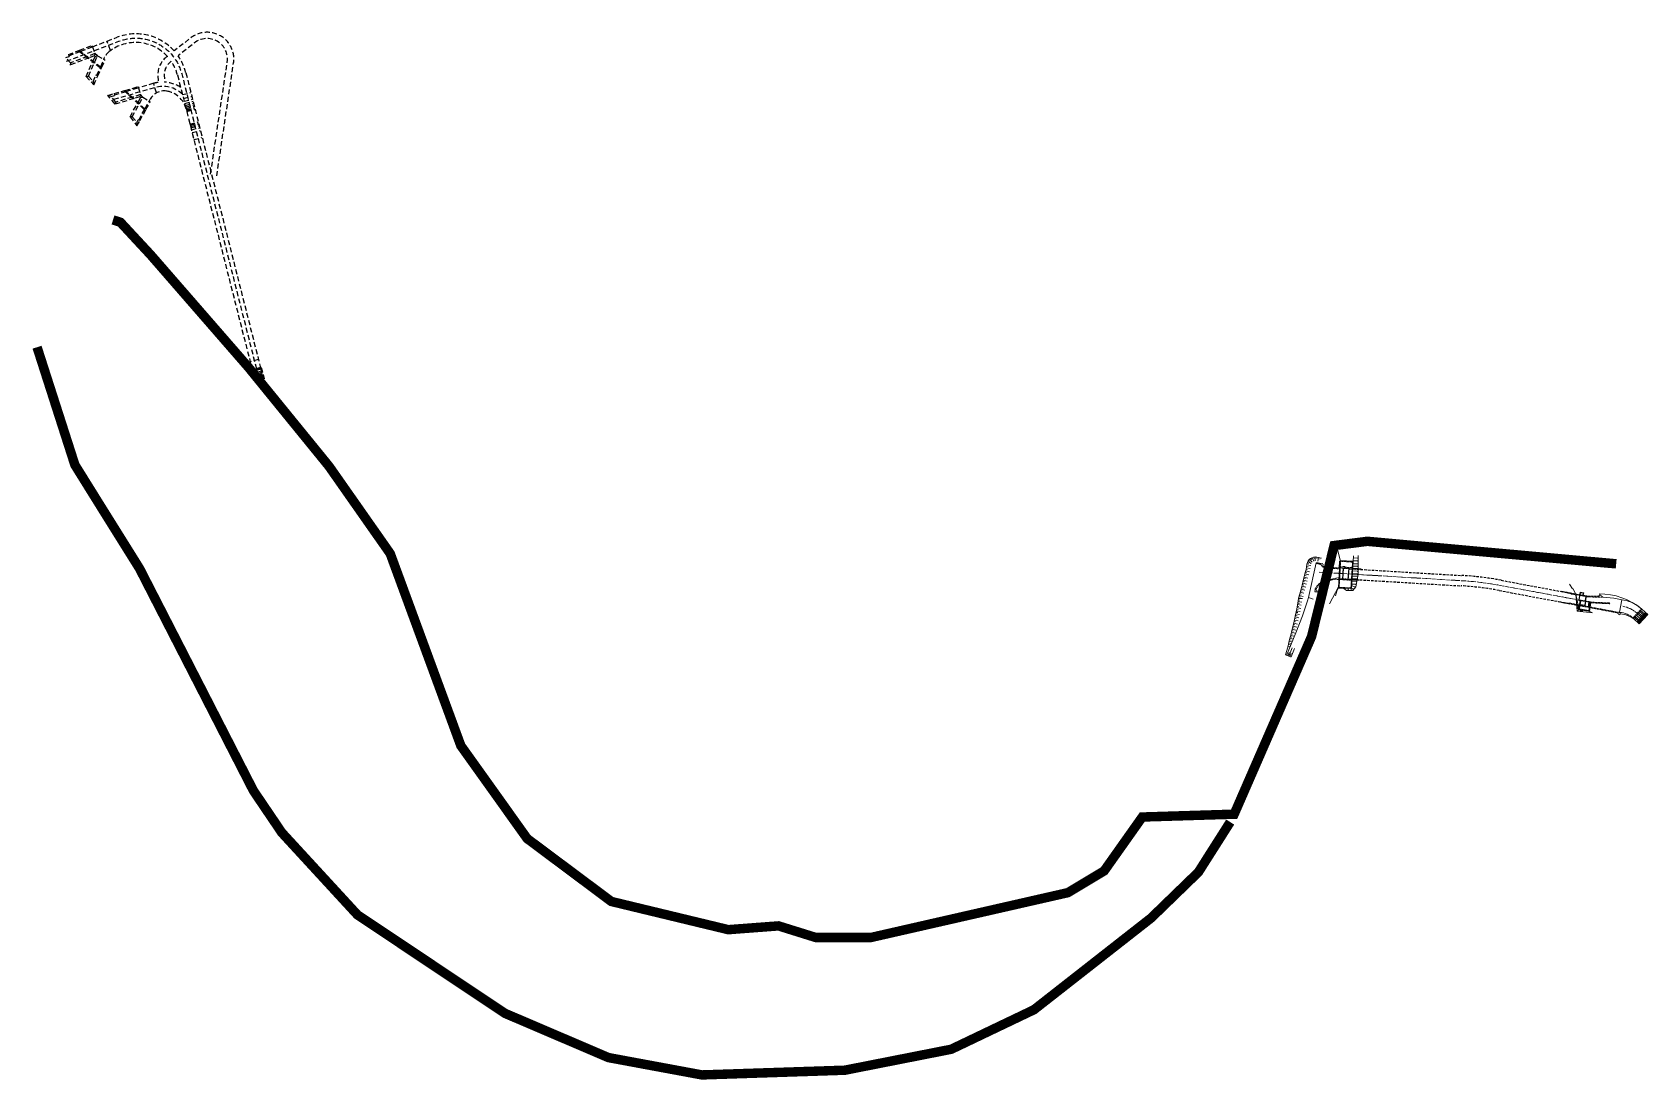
# Model space of a CAD drawing. Header units: millimetres. Extents: x 62368 to 63393, y 108076 to 108740.
import ezdxf

# ---------------------------------------------------------------- set-up
doc = ezdxf.new("R2010")
doc.units = ezdxf.units.MM
for name, pattern in [('ACAD_ISO04W100', [30, 24, -3, 0, -3]), ('NASCOSTA', [9.525, 6.35, -3.175]), ('NASCOSTA2', [4.7625, 3.175, -1.5875])]:
    doc.linetypes.add(name, pattern=pattern)
doc.layers.add('0_Col__Black_0.35', color=1, linetype='Continuous', lineweight=35)
for name, color, linetype in [('Assi', 6, 'ACAD_ISO04W100'), ('AUDIT_D_110509143130-0', 7, 'Continuous'), ('LIN010CO', 50, 'Continuous'), ('LIN010TR', 50, 'NASCOSTA'), ('LIN035CO', 1, 'Continuous'), ('LIN050CO', 3, 'Continuous'), ('LINCOLO-ROSSO-025', 10, 'Continuous'), ('LINCOLO-ROSSO-050', 20, 'Continuous'), ('pendenze', 2, 'Continuous')]:
    doc.layers.add(name, color=color, linetype=linetype)
doc.linetypes.add('ROCCIA', pattern='A,0.25,[130,BERETTA.shx,S=0.1,R=0,X=0,Y=0],-0.2,0.25', length=0.7)

# ---------------------------------------------------------------- blocks, each defined once
blk = doc.blocks.new('TR')
at = {"layer": 'LINCOLO-ROSSO-025', "lineweight": 0}
blk.add_line((0, 0), (-3.2, 1.2), dxfattribs=at)
blk.add_lwpolyline([(-3.2, 1.2), (-1.8, 6.1), (-0.6, 11), (0.3, 14.5), (0.6, 15.8), (1.8, 20.7), (3, 25.6), (3, 25.7), (3.9, 30.4), (4.8, 35.3), (4.8, 35.6), (5, 37.3), (5.8, 39.9), (7.2, 44.7), (7.4, 45.5), (8.3, 49.3), (9.5, 54.1), (9.8, 55.4), (10.4, 58.7), (10.4, 58.9, -0.414151), (16.7, 63.3), (19.7, 62.7)], format="xyb", dxfattribs=at)
for points in [[(12.1, 61.9), (13.8, 60.1)], [(12.9, 62.5), (13.4, 61.7)], [(13.8, 63), (14.7, 60.7)], [(14.7, 63.3), (14.9, 62.3)], [(15.7, 63.4), (15.7, 60.9)], [(17.7, 63.1), (17.3, 60.6)], [(18.7, 62.9), (18.5, 61.9)], [(9.8, 55.5), (10.8, 55.3)], [(10, 56.5), (12.4, 56)], [(10.1, 57.5), (11.1, 57.3)], [(10.3, 58.4), (12.8, 58)], [(10.5, 59.4), (11.5, 59.1)], [(10.9, 60.4), (13.1, 59.2)], [(11.4, 61.2), (12.2, 60.6)], [(6.9, 43.8), (7.9, 43.6)], [(7.2, 44.8), (9.6, 44.1)], [(-0.4, 11.7), (1.3, 11.3)], [(-0.2, 12.7), (0.8, 12.4)], [(0.1, 13.6), (2.1, 13.2)], [(0.3, 14.6), (1.3, 14.4)], [(0.5, 15.6), (2.8, 15)]]:
    blk.add_lwpolyline(points, dxfattribs=at)
at = {"layer": 'LINCOLO-ROSSO-025', "lineweight": 0, "elevation": 543.4}
for points in [[(16.7, 63.3), (16.6, 62.3)], [(8.8, 51.6), (9.8, 51.4)], [(9.1, 52.6), (11.5, 52)], [(9.3, 53.5), (10.3, 53.3)], [(9.5, 54.5), (12, 53.9)], [(6.4, 41.9), (7.3, 41.6)], [(6.6, 42.9), (9, 42.2)], [(7.5, 45.8), (8.4, 45.5)], [(7.7, 46.7), (10.1, 46.2)], [(7.9, 47.7), (8.9, 47.5)], [(8.1, 48.7), (10.6, 48.1)], [(8.4, 49.7), (9.4, 49.4)], [(8.6, 50.6), (11, 50)], [(4, 31.2), (6.5, 30.7)], [(4.2, 32.2), (5.2, 32)], [(4.4, 33.2), (6.8, 32.7)], [(4.6, 34.1), (5.6, 34)], [(4.8, 35.1), (7.2, 34.7)], [(4.9, 36.1), (5.9, 36)], [(5, 37.1), (7.5, 36.9)], [(5.3, 38.1), (6.2, 37.8)], [(5.5, 39), (7.9, 38.3)], [(5.8, 40), (6.8, 39.7)], [(6.1, 41), (8.5, 40.3)], [(2, 21.4), (4.4, 20.8)], [(2.2, 22.4), (3.2, 22.2)], [(2.4, 23.3), (4.9, 22.8)], [(2.7, 24.3), (3.6, 24.1)], [(2.9, 25.3), (5.3, 24.7)], [(3.1, 26.3), (4.1, 26.1)], [(3.3, 27.3), (5.7, 26.8)], [(3.5, 28.2), (4.5, 28.1)], [(3.7, 29.2), (6.1, 28.8)], [(3.8, 30.2), (4.8, 30)], [(-0.6, 10.7), (0.3, 10.5)], [(0.8, 16.6), (1.7, 16.3)], [(1, 17.5), (3.4, 16.9)], [(1.2, 18.5), (2.2, 18.2)], [(1.5, 19.5), (3.9, 18.9)], [(1.7, 20.4), (2.7, 20.2)], [(-1.6, 6.8), (-0.6, 6.6)], [(-1.3, 7.8), (-0.2, 7.5)], [(-1.1, 8.8), (-0.1, 8.5)], [(-0.9, 9.8), (0.6, 9.4)]]:
    blk.add_lwpolyline(points, dxfattribs=at)

msp = doc.modelspace()

# ---------------------------------------------------------------- linework, layer by layer
at = {"color": 30, "true_color": 0xf26722, "const_width": 6}
for points in [[(62419.7, 108621.4), (62424.4, 108619.9), (62443.6, 108599.2), (62505.6, 108527.9), (62556.7, 108465.1), (62595.6, 108409.6), (62640.4, 108287.7), (62682.5, 108228.7), (62735.9, 108188.8), (62810.1, 108170.9), (62842, 108173.3), (62865.7, 108165.9), (62900.5, 108165.9), (63025.6, 108194.4), (63048.6, 108208.2), (63072.8, 108242.4), (63131.1, 108244.2), (63180.2, 108356.9), (63194.5, 108414.7), (63215.6, 108417.4), (63373.5, 108403.1)], [(63128.6, 108239.2), (63108.4, 108207.4), (63078.4, 108178.3), (63004.1, 108120.1), (62951.6, 108095), (62884.1, 108081.7), (62793.4, 108078.7), (62734.1, 108089.7), (62668.4, 108117.8), (62574.8, 108180.3), (62526.8, 108232.5), (62508.8, 108259.1), (62477.1, 108321), (62436.6, 108400), (62410, 108442.6), (62395.5, 108465.9), (62371.5, 108540.6)]]:
    msp.add_lwpolyline(points, dxfattribs=at)
at = {"layer": '0_Col__Black_0.35'}
msp.add_line((63183.2, 108403.8), (63186.2, 108403.2), dxfattribs=at)
at = {"layer": '0_Col__Black_0.35', "linetype": 'Continuous', "lineweight": 0, "flags": 128}
msp.add_lwpolyline([(63348.8, 108377.3), (63348.1, 108377.4)], dxfattribs=at)
at = {"layer": 'Assi', "color": 10, "lineweight": 0, "ltscale": 0.1}
for p, q in [((63185, 108397.8), (63216.9, 108395.9)), ((63203.9, 108396.7), (63275.3, 108392.4)), ((63299.9, 108389.4), (63344.7, 108381.1)), ((63344.6, 108381.1), (63337.7, 108382.4)), ((63344.6, 108381.1), (63358.4, 108378.5)), ((63358.4, 108378.5), (63369.2, 108378)), ((63387.1, 108371.4), (63390.8, 108368))]:
    msp.add_line(p, q, dxfattribs=at)
for centre, radius, start, end in [((63263.3, 108192.8), 200, 79.4608, 86.5664), ((63374.2, 108357.5), 19, 47.1488, 79.4608)]:
    msp.add_arc(centre, radius, start, end, dxfattribs=at)
at = {"layer": 'AUDIT_D_110509143130-0', "linetype": 'ROCCIA', "lineweight": 0}
for p, q in [((63195.5, 108382.7), (63196.2, 108385.7)), ((63343.9, 108390.1), (63345.7, 108387.2)), ((63345.7, 108387.2), (63346.1, 108387.4)), ((63346.1, 108387.4), (63347.8, 108383.9)), ((63347.8, 108383.9), (63349.7, 108374.7)), ((63347.8, 108383.9), (63348.8, 108373.1)), ((63348.8, 108373.1), (63358.5, 108372.1)), ((63356.3, 108373), (63358.5, 108372.1))]:
    msp.add_line(p, q, dxfattribs=at)
msp.add_lwpolyline([(63196.2, 108385.7), (63197.4, 108387.9), (63205.6, 108387.4), (63206.8, 108408.1)], dxfattribs=at)
at = {"layer": 'LIN010CO', "color": 10, "lineweight": 0}
for p, q in [((63348.5, 108376.4), (63349.3, 108376.6)), ((63348.5, 108376.1), (63349, 108376.2)), ((63348.5, 108375.8), (63349.4, 108376)), ((63348.5, 108375.8), (63349.4, 108376)), ((63348.5, 108375.8), (63349.4, 108376)), ((63348.5, 108375.5), (63349.2, 108375.6)), ((63348.6, 108375.2), (63349.6, 108375.4)), ((63348.6, 108374.9), (63349.3, 108375)), ((63348.6, 108374.6), (63349.7, 108374.8)), ((63375.6, 108372.5), (63377.1, 108380.3)), ((63349.7, 108374), (63348.8, 108373.1)), ((63350.4, 108372.9), (63350.6, 108373.9)), ((63350.7, 108372.9), (63350.9, 108373.7)), ((63351, 108372.8), (63351.2, 108373.8)), ((63351.3, 108372.8), (63351.5, 108373.6)), ((63351.6, 108372.8), (63351.8, 108373.6)), ((63351.9, 108372.8), (63352, 108373.4)), ((63352.2, 108372.7), (63352.4, 108373.5)), ((63384.4, 108369.5), (63388.7, 108365.8)), ((63385, 108370.2), (63389.4, 108366.5)), ((63385.7, 108371), (63390.1, 108367.2)), ((63386.8, 108366.8), (63388.3, 108365.4)), ((63387.1, 108372.5), (63391.5, 108368.8)), ((63387.4, 108367.5), (63389, 108366.2)), ((63387.8, 108373.2), (63392.1, 108369.5)), ((63388.1, 108368.3), (63389.7, 108366.9)), ((63388.5, 108373.9), (63392.8, 108370.2)), ((63388.7, 108369), (63390.4, 108367.6)), ((63389.5, 108369.8), (63391.1, 108368.4)), ((63390.2, 108370.5), (63391.8, 108369.2)), ((63390.9, 108371.3), (63392.5, 108369.9)), ((63391.5, 108372), (63393.2, 108370.6))]:
    msp.add_line(p, q, dxfattribs=at)
at = {"layer": 'LIN010CO', "color": 10, "lineweight": 0, "flags": 128}
for points in [[(63206.7, 108405.1), (63209.3, 108405)], [(63206.8, 108406.9), (63209.3, 108406.8)], [(63209.7, 108407), (63209.3, 108406.8), (63209.7, 108406.4)], [(63209.7, 108405.2), (63209.3, 108405), (63209.7, 108404.6)], [(63206.1, 108395.3), (63209.1, 108395.3)], [(63206.3, 108398.6), (63209.3, 108398.5)], [(63206.5, 108401.7), (63209.4, 108401.6)], [(63206.8, 108403.2), (63209.3, 108403.1)], [(63206.8, 108400.2), (63209.4, 108400.1)], [(63206.8, 108396.9), (63209.3, 108396.8)], [(63209.6, 108395.5), (63209.1, 108395.3), (63209.5, 108395)], [(63209.7, 108403.3), (63209.3, 108403.1), (63209.7, 108402.8)], [(63209.8, 108398.7), (63209.3, 108398.5), (63209.8, 108398.1)], [(63209.8, 108397), (63209.3, 108396.8), (63209.7, 108396.4)], [(63209.7, 108401.8), (63209.4, 108401.6), (63209.8, 108401.3)], [(63209.8, 108400.3), (63209.4, 108400.1), (63209.8, 108399.7)], [(63201.7, 108386.7), (63201.6, 108387.3), (63201.2, 108387)], [(63201.7, 108387.7), (63201.6, 108387.3)], [(63203.8, 108386.2), (63203.5, 108386.7), (63203.1, 108386.2)], [(63203.5, 108387.6), (63203.5, 108386.7)], [(63205.1, 108387.5), (63205.4, 108386.7)], [(63205.7, 108386.2), (63205.4, 108386.7), (63205.1, 108386.2)], [(63205.6, 108387.7), (63206.5, 108387.3)], [(63205.7, 108389.1), (63207.5, 108388.5)], [(63205.8, 108390.3), (63208.1, 108390.2)], [(63205.9, 108392.1), (63208.5, 108392)], [(63206.2, 108393.6), (63208.7, 108393.5)], [(63207.1, 108387.3), (63206.5, 108387.3), (63206.7, 108386.7)], [(63208.1, 108388.5), (63207.5, 108388.5), (63207.7, 108388)], [(63208.6, 108390.4), (63208.1, 108390.2), (63208.4, 108389.9)], [(63209, 108392.3), (63208.5, 108392), (63208.8, 108391.7)], [(63209.3, 108393.8), (63208.7, 108393.5), (63209.2, 108393.2)]]:
    msp.add_lwpolyline(points, dxfattribs=at)
at = {"layer": 'LIN010TR', "color": 10, "lineweight": 0, "ltscale": 0.1}
for p, q in [((63182.2, 108385.6), (63182.6, 108387.4)), ((63345.2, 108384.5), (63338.5, 108385.8)), ((63338.5, 108385.6), (63345.2, 108384.3)), ((63345.1, 108383.9), (63343.7, 108384.6)), ((63337.2, 108379.1), (63344, 108377.9)), ((63337.2, 108379.1), (63344, 108377.9)), ((63337.2, 108378.9), (63343.9, 108377.7)), ((63342.5, 108378.1), (63344.1, 108378.2)), ((63343.9, 108377.7), (63344, 108377.9)), ((63344, 108377.8), (63347.9, 108376.9)), ((63344.1, 108378.2), (63348, 108377.4)), ((63350.4, 108383.1), (63345.1, 108383.9)), ((63351.1, 108383.4), (63345.2, 108384.4)), ((63347.9, 108376.9), (63349.8, 108376.6)), ((63347.9, 108376.9), (63348.6, 108376.8)), ((63348, 108377.4), (63349.9, 108377)), ((63348, 108377.4), (63348.7, 108377.3)), ((63349.8, 108376.6), (63356.7, 108375.3)), ((63349.9, 108377), (63355.9, 108375.9)), ((63351.1, 108383.4), (63355.5, 108382.6)), ((63353.8, 108379.6), (63357.9, 108378.8)), ((63354.3, 108382.3), (63354.8, 108382.2)), ((63355.5, 108382.6), (63362.4, 108382.5)), ((63356.1, 108382.1), (63364.8, 108381.9)), ((63356.5, 108375.8), (63375.7, 108372.2)), ((63356.7, 108375.3), (63374.2, 108372)), ((63358.9, 108378.7), (63369.1, 108378.3)), ((63358.9, 108378.3), (63369.5, 108377.8)), ((63363.2, 108383.5), (63362.4, 108382.5)), ((63363.2, 108383.5), (63364.8, 108382.2)), ((63364.8, 108381.9), (63364.8, 108382.2)), ((63369.1, 108378.3), (63369.5, 108377.8)), ((63369.1, 108378.3), (63369.5, 108377.8)), ((63374.2, 108372), (63375.6, 108370.7)), ((63375.6, 108370.7), (63376.4, 108371.5)), ((63375.7, 108372.2), (63376.4, 108371.5))]:
    msp.add_line(p, q, dxfattribs=at)
at = {"layer": 'LIN010TR', "color": 10, "lineweight": 0, "ltscale": 0.1, "flags": 128}
for points in [[(63198.2, 108400.5), (63189.2, 108401, -0.175238), (63187.4, 108401.8), (63187.6, 108403), (63186.2, 108403.4), (63186.1, 108402.9, 0.306452), (63189.2, 108400.5), (63198.4, 108399.9), (63198.5, 108400.7), (63199.2, 108400.6), (63199.1, 108400.3), (63211.6, 108399.6)], [(63182.2, 108385.3), (63183.7, 108385.2), (63183.7, 108385.7), (63183, 108386.7), (63183.1, 108387.1, -0.229562), (63188.8, 108391.8), (63195, 108393.3), (63205.5, 108392.7), (63205.9, 108393), (63211.2, 108392.7)], [(63182.6, 108387.4, -0.229562), (63188.7, 108392.3), (63196.3, 108394.1, -0.072993), (63197.4, 108394.2), (63198.1, 108394.2), (63198, 108393.4), (63198.7, 108393.4), (63198.7, 108393.7), (63211.2, 108393)]]:
    msp.add_lwpolyline(points, format="xyb", dxfattribs=at)
at = {"layer": 'LIN010TR', "color": 10, "lineweight": 0, "ltscale": 0.1}
msp.add_lwpolyline([(63206.2, 108404.2), (63205.2, 108387.8), (63197.7, 108388.2), (63198.7, 108404.7)], close=True, dxfattribs=at)
at = {"layer": 'LIN010TR', "color": 10, "lineweight": 0, "ltscale": 0.1, "flags": 128}
for points in [[(63206, 108400.7), (63201.2, 108401), (63201.3, 108401.4), (63200.2, 108401.5), (63200.2, 108401.1), (63198.5, 108401.2)], [(63206.4, 108400.2), (63211.7, 108399.9)], [(63345.2, 108384.5), (63345.2, 108384.3)]]:
    msp.add_lwpolyline(points, dxfattribs=at)
at = {"layer": 'LIN010TR', "color": 10, "lineweight": 0, "ltscale": 0.1}
for centre, radius, end in [((63356.2, 108389.6), 7.5, 268.9683), ((63359.2, 108385.8), 7.5, 267.5171), ((63359.2, 108385.8), 7.1, 267.5171)]:
    msp.add_arc(centre, radius, 259.3745, end, dxfattribs=at)
at = {"layer": 'LIN035CO', "linetype": 'Continuous', "lineweight": 0}
for p, q in [((63198.4, 108405.6), (63196.5, 108413.1)), ((63191.6, 108377.7), (63197.4, 108388.6))]:
    msp.add_line(p, q, dxfattribs=at)
at = {"layer": 'LIN035CO'}
for p, q in [((63198, 108400.4), (63197.2, 108387.9)), ((63198, 108400.4), (63198.2, 108404.9)), ((63197.2, 108387.9), (63203.4, 108387.6))]:
    msp.add_line(p, q, dxfattribs=at)
at = {"layer": 'LIN035CO', "lineweight": 0}
msp.add_line((63200, 108396.9), (63200.3, 108396.9), dxfattribs=at)
msp.add_line((63200, 108396.9), (63200.3, 108396.9), dxfattribs=at)
at = {"layer": 'LIN050CO', "linetype": 'Continuous', "lineweight": 0}
msp.add_line((63357, 108378.6), (63357.1, 108378.7), dxfattribs=at)
at = {"layer": 'LINCOLO-ROSSO-025', "linetype": 'NASCOSTA', "ltscale": 0.5}
for p, q in [((62406.6, 108731.3), (62415.9, 108734.9)), ((62415.9, 108734.9), (62422.4, 108737.4)), ((62418.2, 108728.9), (62415.9, 108734.9)), ((62389.7, 108724.4), (62391.8, 108725.2)), ((62392.8, 108721.1), (62389.7, 108724.4)), ((62391.4, 108726.3), (62398.5, 108729.1)), ((62391.4, 108726.3), (62391.8, 108725.2)), ((62391.6, 108725.6), (62399.2, 108728.5)), ((62404.6, 108724.3), (62392.5, 108719.7)), ((62403.5, 108725.2), (62392.8, 108721.1)), ((62397.8, 108728.8), (62412.2, 108717.6)), ((62398.3, 108729), (62412.4, 108718)), ((62398.5, 108729.1), (62406.3, 108732)), ((62399.2, 108728.5), (62406.6, 108731.3)), ((62408.2, 108727), (62403.5, 108725.2)), ((62407.9, 108725.6), (62404.6, 108724.3)), ((62406.6, 108731.3), (62406.3, 108732)), ((62406.6, 108731.3), (62408.2, 108727)), ((62407.1, 108722.4), (62408.4, 108725.2)), ((62408.2, 108727), (62407.9, 108725.6)), ((62408.4, 108725.2), (62407.9, 108725.6)), ((62408.1, 108721.7), (62409.8, 108725.6)), ((62409.8, 108725.6), (62408.2, 108727)), ((62408.4, 108725.2), (62409.8, 108725.6)), ((62409.8, 108725.6), (62413.9, 108723.4)), ((62411.9, 108718.8), (62413.9, 108723.4)), ((62412.5, 108718.3), (62414.6, 108723)), ((62413.9, 108723.4), (62414.4, 108724.4)), ((62413.9, 108723.4), (62414.6, 108723)), ((62392.8, 108721.1), (62392.5, 108719.7)), ((62402.7, 108712.5), (62407.1, 108722.4)), ((62402.7, 108712.5), (62404.1, 108712.7)), ((62404.1, 108712.7), (62408.1, 108721.7)), ((62404.1, 108712.7), (62407.2, 108709.3)), ((62407.2, 108709.3), (62408.9, 108713.3)), ((62407.5, 108707.2), (62410, 108712.8)), ((62410, 108712.8), (62408.9, 108713.3)), ((62409.3, 108713.1), (62411.9, 108718.8)), ((62410, 108712.8), (62412.5, 108718.3)), ((62460.6, 108713.4), (62508, 108526.3)), ((62465.9, 108714.8), (62513.3, 108527.6)), ((62402.7, 108712.5), (62407.5, 108707.2)), ((62407.2, 108709.3), (62407.5, 108707.2)), ((62420.4, 108701.6), (62427.3, 108703.6)), ((62420.6, 108700.8), (62428, 108703)), ((62426.7, 108703.4), (62440.3, 108690.9)), ((62427.3, 108703.6), (62435.7, 108706)), ((62427.3, 108703.6), (62440.5, 108691.4)), ((62428, 108703), (62435.9, 108705.3)), ((62435.9, 108705.3), (62435.7, 108706)), ((62445.5, 108708.1), (62435.9, 108705.3)), ((62435.9, 108705.3), (62437.2, 108700.9)), ((62447.2, 108702.1), (62445.5, 108708.1)), ((62416.5, 108700.4), (62420.4, 108701.6)), ((62421, 108694.9), (62416.5, 108700.4)), ((62418.5, 108699.8), (62416.5, 108700.4)), ((62421, 108694.9), (62416.5, 108700.4)), ((62418.5, 108699.8), (62420.7, 108700.4)), ((62421.4, 108696.2), (62418.5, 108699.8)), ((62420.4, 108701.6), (62420.7, 108700.4)), ((62433.1, 108698.4), (62421, 108694.9)), ((62421.4, 108696.2), (62421, 108694.9)), ((62432, 108699.3), (62421.4, 108696.2)), ((62430.5, 108686.8), (62435.6, 108696.1)), ((62431.9, 108686.9), (62436.5, 108695.3)), ((62437.2, 108700.9), (62432, 108699.3)), ((62436.8, 108699.5), (62433.1, 108698.4)), ((62435.6, 108696.1), (62437.2, 108699.1)), ((62436, 108684.8), (62440, 108692.1)), ((62436.5, 108695.3), (62438.7, 108699.3)), ((62437.2, 108700.9), (62436.8, 108699.5)), ((62437.2, 108699.1), (62436.8, 108699.5)), ((62438.7, 108699.3), (62437.2, 108700.9)), ((62437.2, 108699.1), (62438.7, 108699.3)), ((62438.7, 108699.3), (62442.6, 108696.8)), ((62440, 108692.1), (62442.6, 108696.8)), ((62440.6, 108691.5), (62443.3, 108696.4)), ((62442.6, 108696.8), (62443.3, 108698.1)), ((62443.3, 108696.4), (62442.6, 108696.8)), ((62463.8, 108700.9), (62469.1, 108702.2)), ((62464.4, 108698.5), (62469.7, 108699.8)), ((62464.8, 108696.7), (62470.2, 108698.1)), ((62465.2, 108695.3), (62470.5, 108696.7)), ((62465.3, 108694.2), (62465.5, 108694.3)), ((62465.5, 108694.1), (62470.8, 108695.5)), ((62465.8, 108693.1), (62471.1, 108694.4)), ((62466, 108692.2), (62471.3, 108693.6)), ((62466.2, 108691.4), (62471.5, 108692.8)), ((62466.3, 108690.8), (62471.7, 108692.1)), ((62431.9, 108686.9), (62430.5, 108686.8)), ((62430.5, 108686.8), (62434.9, 108681.2)), ((62431.9, 108686.9), (62434.8, 108683.3)), ((62434.8, 108683.3), (62435.6, 108684.9)), ((62434.8, 108683.3), (62434.9, 108681.2)), ((62434.9, 108681.2), (62436.7, 108684.4)), ((62436.7, 108684.4), (62435.6, 108684.9)), ((62436.7, 108684.4), (62440.6, 108691.5)), ((62466.5, 108690.2), (62471.8, 108691.5)), ((62468.5, 108682.2), (62473.8, 108683.6)), ((62468.7, 108681.6), (62474, 108682.9)), ((62468.9, 108680.8), (62474.2, 108682.2)), ((62469.1, 108679.8), (62474.4, 108681.2)), ((62469.4, 108678.6), (62474.8, 108679.9)), ((62469.9, 108676.8), (62475.2, 108678.1)), ((62471, 108672.4), (62476.3, 108673.7)), ((62512, 108532.8), (62506.7, 108531.4)), ((62513.8, 108527.8), (62507.5, 108526.2)), ((62507.5, 108526.2), (62509.3, 108519)), ((62513.4, 108527.1), (62508.1, 108525.8)), ((62508.1, 108525.8), (62509.8, 108519.1)), ((62513.6, 108526.6), (62508.2, 108525.3)), ((62513.9, 108525.4), (62508.5, 108524.1)), ((62514.1, 108524.6), (62508.8, 108523.2)), ((62514.3, 108523.8), (62509, 108522.5)), ((62514.4, 108523.2), (62509.1, 108521.8)), ((62514.6, 108522.6), (62509.3, 108521.3)), ((62515.6, 108520.6), (62509.3, 108519)), ((62514.7, 108522.2), (62509.4, 108520.8)), ((62514.8, 108521.7), (62509.5, 108520.4)), ((62514.9, 108521.4), (62509.6, 108520.1)), ((62513.4, 108527.1), (62515.1, 108520.4)), ((62513.8, 108527.8), (62515.6, 108520.6))]:
    msp.add_line(p, q, dxfattribs=at)
at = {"layer": 'LINCOLO-ROSSO-025', "lineweight": 0}
for p, q in [((63198.1, 108400.4), (63198.4, 108405.6)), ((63209.7, 108408.5), (63209.8, 108396.4)), ((63178.3, 108381.7), (63183.2, 108403.8)), ((63198.1, 108400.4), (63197.4, 108388.6)), ((63209.8, 108396.4), (63208.2, 108388.6)), ((63202.4, 108386.2), (63200.1, 108387.8)), ((63206.3, 108386.2), (63202.4, 108386.2)), ((63208.2, 108388.6), (63206.3, 108386.2)), ((63350.6, 108379.8), (63349.6, 108374.1)), ((63349.9, 108380.2), (63350.5, 108383.1)), ((63350, 108380.3), (63350.5, 108383)), ((63350, 108380.3), (63353.6, 108379.6)), ((63350.5, 108376.4), (63350.2, 108374.5)), ((63350.2, 108374.5), (63356.1, 108373.4)), ((63350.5, 108383.1), (63354.4, 108382.4)), ((63350.5, 108383), (63354.1, 108382.4)), ((63350.7, 108377.2), (63350.5, 108376.4)), ((63350.5, 108377.2), (63353.8, 108376.6)), ((63350.7, 108377.4), (63353.7, 108376.9)), ((63352.6, 108383), (63354.7, 108382.7)), ((63353.6, 108379.6), (63353.8, 108379.6)), ((63354.1, 108379.1), (63353.7, 108376.9)), ((63353.8, 108379.5), (63354.4, 108382.4)), ((63353.8, 108379.6), (63354.3, 108382.3)), ((63353.8, 108379.5), (63357.4, 108378.8)), ((63354.3, 108379.1), (63353.8, 108376.6)), ((63353.9, 108379.6), (63354.4, 108382.4)), ((63354.3, 108379.1), (63356.2, 108378.7)), ((63355.7, 108375.7), (63356.2, 108378.7)), ((63355.7, 108375.7), (63356.5, 108375.5)), ((63355.9, 108375.8), (63356.5, 108378.8)), ((63355.9, 108375.8), (63356.5, 108375.7)), ((63356.5, 108375.5), (63356.1, 108373.4)), ((63357.4, 108378.8), (63356.3, 108373)), ((63356.5, 108378.8), (63357.1, 108378.7)), ((63357.1, 108378.7), (63356.5, 108375.7)), ((63356.5, 108375.8), (63357.1, 108378.7)), ((63356.5, 108372.8), (63357.5, 108378.6)), ((63357.6, 108378.8), (63357.4, 108378.8)), ((63357.5, 108378.6), (63357.6, 108378.8)), ((63365.2, 108381.9), (63372.1, 108381.3)), ((63372.1, 108381.3), (63378.4, 108380.1)), ((63384.4, 108368.5), (63389.8, 108374.4)), ((63389.8, 108374.4), (63393.5, 108371)), ((63349.6, 108374.1), (63356.5, 108372.8)), ((63349.8, 108374.2), (63356.3, 108373)), ((63384.4, 108368.5), (63388, 108365.1)), ((63388, 108365.1), (63393.5, 108371))]:
    msp.add_line(p, q, dxfattribs=at)
at = {"layer": 'LINCOLO-ROSSO-025', "linetype": 'NASCOSTA', "ltscale": 0.5, "flags": 128}
for points in [[(62390.2, 108722.1), (62416.9, 108732.3), (62423.4, 108734.8, -0.448954), (62463.3, 108714.1), (62465.2, 108706.6), (62512.3, 108520.5)], [(62485.5, 108649.3), (62496.2, 108721, 0.68044), (62468.8, 108736.8), (62458.5, 108728.7)], [(62481.6, 108650.5), (62492.2, 108721.6, 0.68044), (62471.3, 108733.7), (62461, 108725.5)], [(62454.2, 108725.2), (62453.5, 108724.7, 0.240061), (62448.2, 108713.1), (62448.4, 108708.7)], [(62456.7, 108722.1), (62456, 108721.5, 0.240061), (62452.2, 108713.3), (62452.4, 108708.9)], [(62463.7, 108701.2, 0.267755), (62446.3, 108705.4), (62436.7, 108702.6), (62418.9, 108697.4)]]:
    msp.add_lwpolyline(points, format="xyb", dxfattribs=at)
at = {"layer": 'LINCOLO-ROSSO-025', "lineweight": 0}
for points in [[(63206.6, 108404.8), (63205.6, 108387.4), (63197.2, 108387.9), (63198.3, 108405.3)], [(63206.4, 108404.6), (63205.4, 108387.7), (63197.4, 108388.1), (63198.4, 108405.1)], [(63204, 108400.4), (63203.5, 108393), (63199.8, 108393.2), (63200.3, 108400.6)], [(63352.7, 108384.5), (63350.8, 108384.8), (63350.5, 108383.4), (63352.4, 108383.1)], [(63352.6, 108384.4), (63350.9, 108384.7), (63350.6, 108383.5), (63352.4, 108383.2)]]:
    msp.add_lwpolyline(points, close=True, dxfattribs=at)
for points in [[(63203.8, 108400.2), (63203.3, 108393.2), (63200, 108393.4), (63200.5, 108400.4), (63203.8, 108400.2)], [(63349.7, 108379.9), (63350.6, 108385.1), (63352.9, 108384.6), (63352.6, 108383)], [(63178.3, 108381.7), (63177.7, 108379.6), (63174.4, 108370.1), (63170.3, 108359.4), (63164.4, 108345)], [(63178.3, 108381.7), (63181.3, 108380.7)], [(63349.7, 108379.9), (63350.8, 108379.7), (63349.8, 108374.2)], [(63349.9, 108380.2), (63354, 108379.4), (63354.7, 108382.7)], [(63351, 108379.7), (63350.5, 108377.2)], [(63354.1, 108379.1), (63351.1, 108379.7), (63350.7, 108377.4)], [(63350.8, 108379.7), (63351.1, 108379.7)], [(63354.1, 108382.4), (63354.3, 108382.3)], [(63356.5, 108375.5), (63356.5, 108375.7)], [(63356.5, 108375.5), (63356.6, 108375.5)], [(63357.3, 108378.8), (63356.6, 108375.5)], [(63170.4, 108372.5), (63171.4, 108372.4)], [(63165.1, 108344.7), (63165.9, 108346.8)], [(63165.8, 108344.5), (63167.9, 108349.8)], [(63166.4, 108344.3), (63167.2, 108346.2)], [(63166.9, 108344.1), (63167.2, 108344)], [(63167.2, 108344), (63169.3, 108349.3)]]:
    msp.add_lwpolyline(points, dxfattribs=at)
at = {"layer": 'LINCOLO-ROSSO-025', "linetype": 'NASCOSTA', "ltscale": 0.5}
for centre, radius, start, end in [((62434.1, 108706.7), 27.3, 42.6676, 128.0002), ((62434.1, 108706.7), 32.8, 41.9621, 110.9202), ((62423.5, 108720.4), 10, 128.0002, 155.9202), ((62434.1, 108706.7), 32.8, 14.2086, 34.9705), ((62434.1, 108706.7), 27.3, 14.2097, 34.2651), ((62452.1, 108693.3), 10, 81.3265, 151.3021), ((62451.3, 108688.2), 20.7, 98.007, 106.3021), ((62451.3, 108688.2), 20.7, 56.9606, 86.9181), ((62451.3, 108688.2), 15.2, 14.2086, 81.3265)]:
    msp.add_arc(centre, radius, start, end, dxfattribs=at)
at = {"layer": 'LINCOLO-ROSSO-025', "lineweight": 0}
for centre, radius, start, end in [((63362.7, 108341.5), 42.6, 50.5152, 90.1136), ((63374.2, 108357.5), 23, 47.1488, 79.4608), ((63374.9, 108358.6), 13.7, 46.3594, 86.3176), ((63372.6, 108349.9), 21.9, 57.7056, 79.8155)]:
    msp.add_arc(centre, radius, start, end, dxfattribs=at)
at = {"layer": 'LINCOLO-ROSSO-050', "linetype": 'NASCOSTA2', "ltscale": 0.5}
for p, q in [((63204.1, 108400), (63275.5, 108395.7)), ((63203.7, 108393.4), (63275.1, 108389.1)), ((63299.3, 108386.2), (63344.1, 108377.8)), ((63300.5, 108392.7), (63345.3, 108384.3))]:
    msp.add_line(p, q, dxfattribs=at)
for radius in [203.3, 196.7]:
    msp.add_arc((63263.3, 108192.8), radius, 79.4608, 86.5664, dxfattribs=at)
at = {"layer": 'pendenze', "linetype": 'Continuous', "lineweight": 0, "elevation": 543.4}
msp.add_lwpolyline([(63170.8, 108375.3), (63173.3, 108374.8)], dxfattribs=at)

# ---------------------------------------------------------------- block references
at = {"layer": '0_Col__Black_0.35', "linetype": 'Continuous', "lineweight": 0}
msp.add_blockref('TR', (63166.9, 108344.1), dxfattribs=at)

doc.saveas('drawing.dxf')
